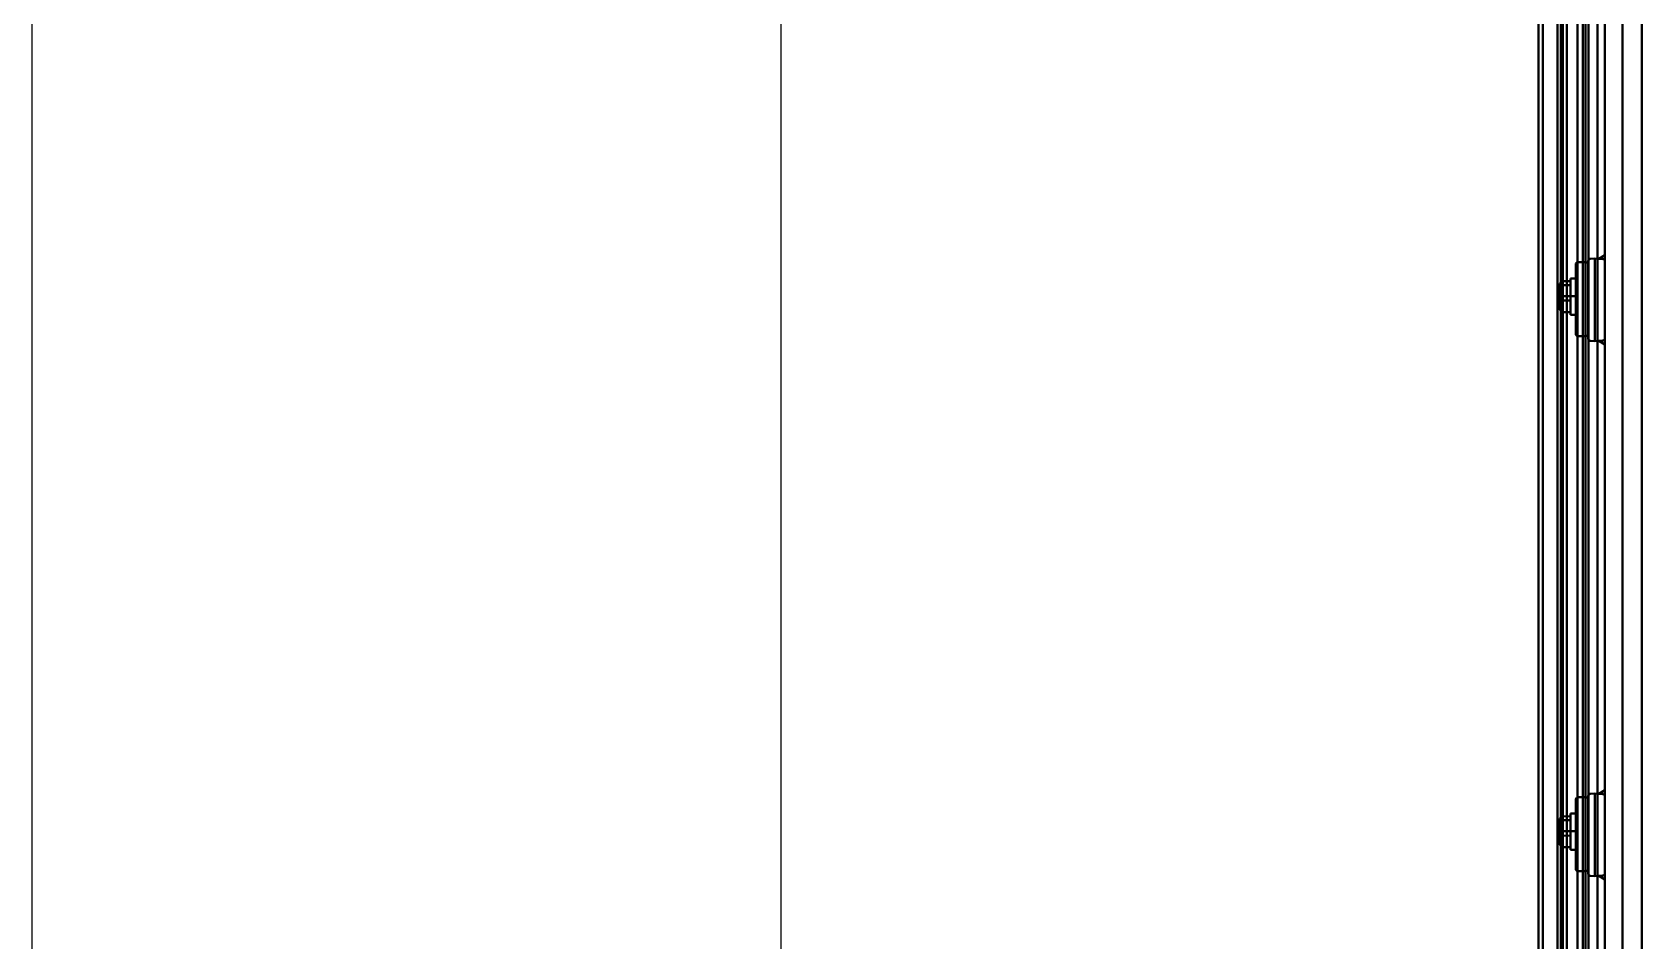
# Model space of a CAD drawing. Header units: centimetres. Extents: x 470464 to 524273, y 49611 to 59074.
# Drawn here: x 505415.4 to 505565.9, y 52729.4 to 52814.3 of the extents above; entities that cross this region are included whole.
import ezdxf

# ---------------------------------------------------------------- set-up
doc = ezdxf.new("R2010")
doc.units = ezdxf.units.CM
doc.header["$MEASUREMENT"] = 0
doc.layers.add('S-COLS-CONC', color=4, linetype='Continuous', lineweight=40)
doc.layers.add('vinç', color=7, linetype='Continuous')

# ---------------------------------------------------------------- blocks, each defined once
blk = doc.blocks.new('DTYJGKFGD')
h = blk.add_hatch(color=2)
h.dxf.hatch_style = 1
edge = h.paths.add_edge_path(flags=17)
edge.add_ellipse((-18787.16, 1196.21), major_axis=(0, -0.2), ratio=1, start_angle=275, end_angle=360, ccw=False)
edge.add_line((-18787.36, 1196.19), (-18787.39, 1196.58))
edge.add_line((-18787.39, 1196.58), (-18787.74, 1196.01))
edge.add_line((-18787.74, 1196.01), (-18787.16, 1196.01))
edge = h.paths.add_edge_path(flags=17)
edge.add_line((-18787.36, 1196.19), (-18787.39, 1196.58))
edge.add_line((-18787.39, 1196.58), (-18787.74, 1196.01))
edge.add_line((-18787.74, 1196.01), (-18787.16, 1196.01))
h = blk.add_hatch(color=2)
h.dxf.hatch_style = 1
edge = h.paths.add_edge_path(flags=17)
edge.add_ellipse((-18779.96, 1196.21), major_axis=(0, -0.2), ratio=1, start_angle=0, end_angle=85)
edge.add_line((-18779.76, 1196.19), (-18779.73, 1196.58))
edge.add_line((-18779.73, 1196.58), (-18779.38, 1196.01))
edge.add_line((-18779.38, 1196.01), (-18779.96, 1196.01))
edge = h.paths.add_edge_path(flags=17)
edge.add_line((-18779.76, 1196.19), (-18779.73, 1196.58))
edge.add_line((-18779.73, 1196.58), (-18779.38, 1196.01))
edge.add_line((-18779.38, 1196.01), (-18779.96, 1196.01))
at = {"color": 2}
for p, q in [((-18784.96, 1198.74), (-18784.97, 1199.23)), ((-18781.9, 1199.23), (-18784.97, 1199.23)), ((-18784.71, 1199.92), (-18784.71, 1199.23)), ((-18784.62, 1200.09), (-18784.5, 1200.21)), ((-18784.5, 1200.21), (-18782.27, 1200.21)), ((-18784.21, 1200.28), (-18784.11, 1200.38)), ((-18784.21, 1200.21), (-18784.21, 1200.28)), ((-18782.21, 1200.28), (-18784.21, 1200.28)), ((-18782.31, 1200.38), (-18784.11, 1200.38)), ((-18783.64, 1199.94), (-18783.63, 1199.23)), ((-18782.31, 1200.38), (-18782.21, 1200.28)), ((-18782.27, 1200.21), (-18782.03, 1200.21)), ((-18782.21, 1200.28), (-18782.21, 1200.21)), ((-18782.19, 1199.95), (-18782.19, 1199.23)), ((-18782.03, 1200.21), (-18781.94, 1200.12)), ((-18781.57, 1199.23), (-18781.9, 1199.23)), ((-18781.83, 1199.94), (-18781.82, 1199.23)), ((-18781.57, 1199.23), (-18781.56, 1198.73)), ((-18786.95, 1197.77), (-18786.95, 1198.55)), ((-18780.28, 1198.73), (-18786.75, 1198.73)), ((-18780.25, 1198.73), (-18780.28, 1198.73)), ((-18780.05, 1197.77), (-18780.05, 1198.55)), ((-18787.39, 1196.58), (-18787.74, 1196.01)), ((-18787.74, 1196.01), (-18787.39, 1196.58)), ((-18787.42, 1196.96), (-18787.39, 1197.39)), ((-18787.42, 1196.96), (-18787.42, 1196.96)), ((-18787.42, 1196.96), (-18787.36, 1196.19)), ((-18787.42, 1196.96), (-18779.7, 1196.96)), ((-18787.36, 1196.19), (-18787.42, 1196.96)), ((-18779.76, 1196.19), (-18779.7, 1196.96)), ((-18779.76, 1196.19), (-18779.73, 1196.58)), ((-18779.7, 1196.96), (-18779.73, 1197.39)), ((-18779.73, 1196.58), (-18779.38, 1196.01)), ((-18779.38, 1196.01), (-18779.73, 1196.58)), ((-18787.74, 1196.01), (-18787.16, 1196.01)), ((-18787.16, 1196.01), (-18787.74, 1196.01)), ((-18779.96, 1196.01), (-18787.16, 1196.01)), ((-18779.38, 1196.01), (-18779.96, 1196.01)), ((-18779.96, 1196.01), (-18779.38, 1196.01))]:
    blk.add_line(p, q, dxfattribs=at)
at = {"color": 2, "ltscale": 0.08}
blk.add_line((-18783.21, 1200.38), (-18783.21, 1198.73), dxfattribs=at)
at = {"color": 2, "extrusion": (0, 0, -1)}
for centre, start, end in [((18786.75, 1198.53), 5, 90), ((18780.25, 1198.53), 90, 175)]:
    blk.add_arc(centre, 0.2, start, end, dxfattribs=at)
for centre, major_axis, start_param, end_param in [((-18787.16, 1196.21), (0, 0.2), 3.141593, 4.625123), ((-18779.96, 1196.21), (0, -0.2), 4.799655, 6.283185)]:
    blk.add_ellipse(centre, major_axis=major_axis, ratio=1, start_param=start_param, end_param=end_param, dxfattribs=at)
at = {"color": 2}
for points in [[(-18784.71, 1199.92), (-18784.55, 1200.05), (-18784.37, 1200.15), (-18783.99, 1200.15), (-18783.8, 1200.06), (-18783.64, 1199.94)], [(-18783.64, 1199.94), (-18783.42, 1200.06), (-18783.17, 1200.16), (-18782.66, 1200.16), (-18782.41, 1200.07), (-18782.19, 1199.95)], [(-18782.19, 1199.95), (-18782.14, 1200.07), (-18782.08, 1200.16), (-18781.95, 1200.16), (-18781.89, 1200.07), (-18781.83, 1199.94)]]:
    blk.add_open_spline(points, degree=3, knots=[0, 0, 0, 0, 0.5, 0.5, 1, 1, 1, 1], dxfattribs=at)
blk.add_open_spline([(-18784.61, 1200.09), (-18784.65, 1200.06), (-18784.68, 1200), (-18784.71, 1199.92)], degree=3, dxfattribs=at)
at = {"layer": 'S-COLS-CONC', "color": 2}
blk.add_line((-18787.19, 1197.57), (-18779.93, 1197.57), dxfattribs=at)
for centre, start, end in [((-18786.75, 1197.77), 180, 270), ((-18780.25, 1197.77), 270, 360), ((-18787.19, 1197.37), 90, 174.9994), ((-18779.93, 1197.37), 4.9374, 90)]:
    blk.add_arc(centre, 0.2, start, end, dxfattribs=at)
blk = doc.blocks.new('fgklfdjklhjökyufhghg')
at = {"layer": 'S-COLS-CONC', "color": 2, "rotation": 359.9999999999999}
for p in [(422664.75, 52801.59), (422714.75, 52801.59)]:
    blk.add_blockref('DTYJGKFGD', p, dxfattribs=at)
blk = doc.blocks.new('göjhgjdkylyulıyktdjshgah')
at = {"layer": 'S-COLS-CONC', "color": 2}
for p, q in [((409258.99, 54020.2), (401268.99, 54020.2)), ((401268.99, 54019.5), (409258.99, 54019.5))]:
    blk.add_line(p, q, dxfattribs=at)
blk = doc.blocks.new('hgdjtgmruyöfyhjöjyhög')
at = {"layer": 'S-COLS-CONC', "color": 2}
for p, q in [((404577.76, 68891.36), (403394.76, 68891.36)), ((404577.26, 68890.96), (403394.76, 68890.96)), ((404577.26, 68889.58), (403394.76, 68889.58)), ((404577.26, 68889.29), (403394.76, 68889.29)), ((404577.26, 68889.1), (403394.76, 68889.1)), ((404577.26, 68888.73), (403394.76, 68888.73)), ((404577.26, 68887.71), (403394.76, 68887.71)), ((404577.26, 68887.22), (403394.76, 68887.22)), ((404577.26, 68886.96), (403394.76, 68886.96)), ((404577.26, 68886.69), (403394.76, 68886.69)), ((404577.76, 68885.86), (403394.76, 68885.86))]:
    blk.add_line(p, q, dxfattribs=at)
blk = doc.blocks.new('ghkfgkgkluşışohçhj')
at = {"layer": 'vinç', "color": 2}
blk.add_blockref('hgdjtgmruyöfyhjöjyhög', (-3549, 0), dxfattribs=at)
blk = doc.blocks.new('dsfdhjdrserhghcjkhgf')
at = {"layer": 'S-COLS-CONC', "color": 2}
for p, q in [((393961.76, 68830.16), (395761.76, 68830.16)), ((393961.76, 68828.51), (395761.76, 68828.51)), ((393961.76, 68826.71), (395761.76, 68826.71))]:
    blk.add_line(p, q, dxfattribs=at)
blk = doc.blocks.new('ghfdjtydfgdnfdfsdhjd')
at = {"layer": 'vinç', "color": 2}
blk.add_blockref('dsfdhjdrserhghcjkhgf', (-3600, 0), dxfattribs=at)
blk = doc.blocks.new('eswaaaaaaaaafaergw')
at = {"layer": 'vinç', "color": 2}
for name, p in [('ghfdjtydfgdnfdfsdhjd', (8888, 0)), ('ghkfgkgkluşışohçhj', (0, -55)), ('fgklfdjklhjökyufhghg', (-3789.23, 14832.56)), ('göjhgjdkylyulıyktdjshgah', (-3789.23, 14810.66))]:
    blk.add_blockref(name, p, dxfattribs=at)

msp = doc.modelspace()

# ---------------------------------------------------------------- linework, layer by layer
at = {"layer": 'vinç', "color": 4}
for p, q in [((505415.43, 50097.11), (505415.43, 58147.11)), ((505485.43, 50097.11), (505485.43, 58147.11))]:
    msp.add_line(p, q, dxfattribs=at)

# ---------------------------------------------------------------- block references
at = {"layer": 'vinç', "color": 2, "rotation": 90}
msp.add_blockref('eswaaaaaaaaafaergw', (574392.59, -347352.65), dxfattribs=at)

doc.saveas('drawing.dxf')
